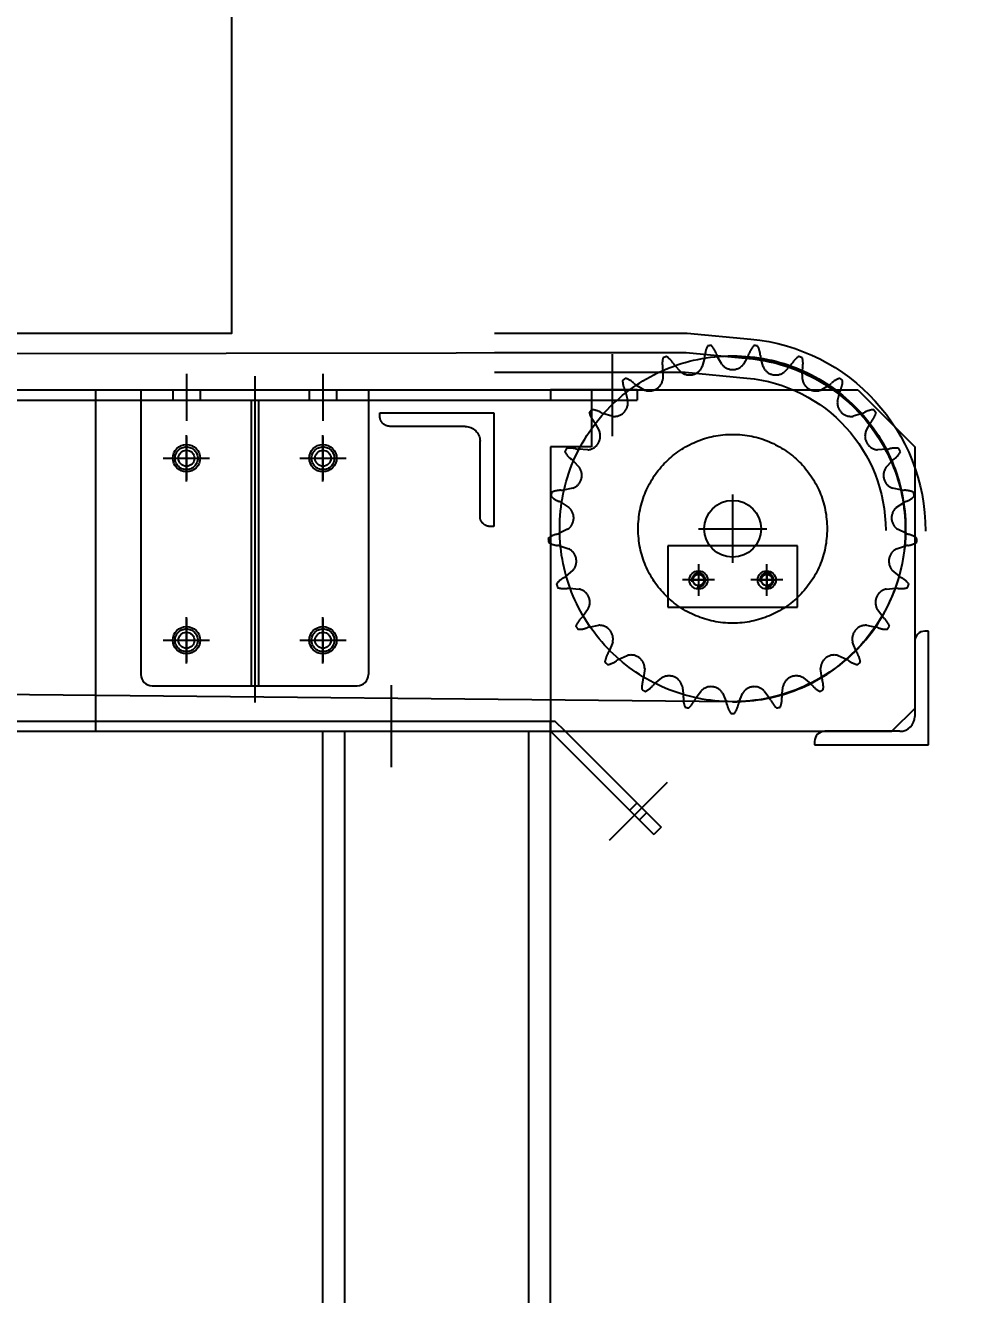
# Model space of a CAD drawing. Extents: x 0 to 210250, y -124674 to 148500.
# Drawn here: x 177846 to 178262, y -119846 to -119288 of the extents above; entities that cross this region are included whole.
import ezdxf

# ---------------------------------------------------------------- set-up
doc = ezdxf.new("R2010")
doc.units = 0
doc.header["$LTSCALE"] = 400
doc.header["$PDSIZE"] = 2
doc.linetypes.add('CENTER', pattern=[23, 20, -1, 1, -1])
doc.linetypes.add('HIDDEN', pattern=[9.525, 6.35, -3.175])
doc.layers.get('0').update_dxf_attribs({"linetype": 'CONTINUOUS'})
doc.layers.get('DEFPOINTS').update_dxf_attribs({"linetype": 'CONTINUOUS'})
for name, color, linetype in [('DIM', 2, 'CONTINUOUS'), ('GZ_3', 8, 'HIDDEN'), ('GZ_4', 4, 'CENTER'), ('GZ_Qoo06', 6, 'CONTINUOUS')]:
    doc.layers.add(name, color=color, linetype=linetype)
doc.styles.add('ROMANS', font='romans.shx', dxfattribs={"width": 0.8})
doc.styles.get("Standard").update_dxf_attribs({"font": 'ISOCP.SHX', "bigfont": 'CHINESET.SHX'})
doc.dimstyles.new('AM_ISO', dxfattribs={"dimscale": 300, "dimtxt": 3.5, "dimasz": 3.5, "dimexe": 1, "dimexo": 1, "dimgap": 1.5, "dimtad": 1, "dimdsep": 46, "dimtxsty": 'Standard', "dimcen": 0, "dimclrd": 256, "dimclre": 256, "dimclrt": 256, "dimadec": 0, "dimazin": 2, "dimtp": 0.1, "dimtm": 0.1, "dimtfac": 0.71, "dimtmove": 0, "dimatfit": 3, "dimfxl": 0, "dimlwd": -1, "dimlwe": -1, "dimarcsym": 0})

# ---------------------------------------------------------------- blocks, each defined once
blk = doc.blocks.new('*D225')
at = {"layer": 'DEFPOINTS', "color": 0, "transparency": 16777216}
for p in [(180416.64, -117603.34), (170539.6, -120303.34), (172041.33, -120303.34)]:
    blk.add_point(p, dxfattribs=at)
at = {"layer": 'DIM', "linetype": 'ByBlock', "transparency": 16777216}
for p, q in [((180116.64, -117603.34), (170239.6, -117603.34)), ((170539.6, -118503.34), (170539.6, -119403.34)), ((171741.33, -120303.34), (170239.6, -120303.34))]:
    blk.add_line(p, q, dxfattribs=at)
at = {"layer": 'DIM', "transparency": 16777216}
for points in [[(170389.6, -118503.34), (170689.6, -118503.34), (170539.6, -117603.34)], [(170389.6, -119403.34), (170689.6, -119403.34), (170539.6, -120303.34)]]:
    blk.add_solid(points, dxfattribs=at)
at = {"layer": 'DIM', "transparency": 16777216, "insert": (169819.6, -118953.34), "char_height": 900, "attachment_point": 5, "rotation": 90, "style": 'ROMANS'}
blk.add_mtext('2700', dxfattribs=at)
blk = doc.blocks.new('G$C2506BE85-1')
blk.add_lwpolyline([(0, 0), (1300, 0), (1300, 150), (0, 150)], close=True)
blk = doc.blocks.new('A$C06CE2DE4')
for p, q in [((0, 27), (0, 0)), ((57, 27), (0, 27)), ((57, 0), (57, 27)), ((0, 0), (57, 0))]:
    blk.add_line(p, q)
for centre in [(13.5, 12), (43.5, 12)]:
    blk.add_circle(centre, 4)
at = {"layer": 'GZ_4'}
for p, q in [((13.5, 19), (13.5, 5)), ((43.5, 5), (43.5, 19)), ((20.5, 12), (6.5, 12)), ((50.5, 12), (36.5, 12))]:
    blk.add_line(p, q, dxfattribs=at)
blk = doc.blocks.new('A$C356F1CE9-5')
for p, q in [((-80, 30), (20, 30)), ((-80, 30), (-80, -95)), ((20, 30), (20, -95)), ((-75, -100), (15, -100))]:
    blk.add_line(p, q)
for centre in [(-60, 0), (0, 0), (-60, -80), (0, -80)]:
    blk.add_circle(centre, 6)
for centre, start, end in [((-75, -95), 180, 270), ((15, -95), 270, 0)]:
    blk.add_arc(centre, 5, start, end)
at = {"layer": 'GZ_3'}
for p, q in [((-66, 30), (-66, 25.5)), ((-54, 30), (-54, 25.5)), ((-6, 30), (-6, 25.5)), ((6, 30), (6, 25.5)), ((-80, 25.5), (20, 25.5)), ((-31.6, 25.5), (-31.6, -100)), ((-28.4, 25.5), (-28.4, -100))]:
    blk.add_line(p, q, dxfattribs=at)
at = {"layer": 'GZ_4'}
for p, q in [((-60, 37.03), (-60, 16.45)), ((-30, 36.13), (-30, -105.77)), ((0, 37.03), (0, 16.45)), ((-60, 9.6), (-60, -9.6)), ((0, 9.6), (0, -9.6)), ((-69.6, 0), (-50.4, 0)), ((-9.6, 0), (9.6, 0)), ((-60, -70.4), (-60, -89.6)), ((0, -70.4), (0, -89.6)), ((-69.6, -80), (-50.4, -80)), ((-9.6, -80), (9.6, -80))]:
    blk.add_line(p, q, dxfattribs=at)
blk = doc.blocks.new('M10 牙')
blk.add_circle((0, 0), 3.5)
at = {"layer": 'GZ_3'}
blk.add_circle((0, 0), 5, dxfattribs=at)
at = {"layer": 'GZ_4'}
for p, q in [((0, -10.15), (0, 10.15)), ((-10.15, 0), (10.15, 0))]:
    blk.add_line(p, q, dxfattribs=at)
blk = doc.blocks.new('L-F50X50X6')
for p, q in [((1.5, 50), (0, 50)), ((0, 50), (0, 0)), ((6, 12.5), (6, 45.5)), ((45.5, 6), (12.5, 6)), ((0, 0), (50, 0)), ((50, 0), (50, 1.5))]:
    blk.add_line(p, q)
for centre, radius, start, end in [((1.5, 45.5), 4.5, 0, 90), ((12.5, 12.5), 6.5, 180, 270), ((45.5, 1.5), 4.5, 0, 90)]:
    blk.add_arc(centre, radius, start, end)
blk = doc.blocks.new('SCR1-64560521')
blk.add_circle((0, 0), 2.5)
at = {"layer": 'GZ_3'}
blk.add_arc((0, 0), 3, 255, 195, dxfattribs=at)
at = {"layer": 'GZ_4'}
for p, q in [((-3.6, 0), (3.6, 0)), ((0, 3.6), (0, -3.6))]:
    blk.add_line(p, q, dxfattribs=at)
blk = doc.blocks.new('A$C15852625-3')
for p, q in [((523, 156), (1841, 156)), ((1603, 156), (1938, 156)), ((1603, 156), (1603, 6)), ((1938, 156), (1963, 131)), ((1963, 131), (1963, 16)), ((1963, 16), (1953, 6)), ((1388, 6), (1803, 6)), ((1603, 6), (1953, 6)), ((1803, 6), (1803, 10.5)), ((1803, 6), (1848.35, -39.35)), ((1809.36, 6), (1851.54, -36.17)), ((1851.54, -36.17), (1848.35, -39.35))]:
    blk.add_line(p, q)
blk.add_circle((1883, 95), 12.5)
at = {"layer": 'GZ_3'}
for p, q in [((523, 151.5), (1841, 151.5)), ((1841, 156), (1803, 156)), ((1803, 156), (1803, 151.5)), ((1821, 156), (1821, 131)), ((1841, 156), (1841, 151.5)), ((1803, 131), (1803, 6)), ((1821, 131), (1803, 131)), ((593, 10.5), (1803, 10.5)), ((1803, 10.5), (1804.86, 10.5)), ((1809.36, 6), (1804.86, 10.5)), ((1840.93, -25.57), (1837.75, -28.75)), ((1845.17, -29.81), (1841.99, -32.99))]:
    blk.add_line(p, q, dxfattribs=at)
at = {"layer": 'GZ_4'}
for p, q in [((1830, 171.75), (1830, 135.75)), ((1673, 162.04), (1673, 18.64)), ((1883, 110), (1883, 80)), ((1868, 95), (1898, 95)), ((1733, 26.25), (1733, -9.75)), ((1854.19, -16.55), (1828.73, -42.01))]:
    blk.add_line(p, q, dxfattribs=at)
for name, p in [('M10 牙', (1643, 126)), ('M10 牙', (1703, 126)), ('SCR1-64560521', (1868, 72.5)), ('SCR1-64560521', (1898, 72.5)), ('M10 牙', (1643, 46)), ('M10 牙', (1703, 46))]:
    blk.add_blockref(name, p)
at = {"rotation": 90.00000000000001}
blk.add_blockref('L-F50X50X6', (1969, 0), dxfattribs=at)
at = {"layer": 'GZ_3', "xscale": -1, "rotation": 89.99999999999967}
blk.add_blockref('L-F50X50X6', (1778, 146), dxfattribs=at)
blk = doc.blocks.new('A$C1B676047-3')
for p, q in [((-2165.24, -643.96), (-2165.24, 7.04)), ((-2065.24, -643.96), (-2065.24, 7.04))]:
    blk.add_line(p, q)
at = {"layer": 'GZ_3'}
for p, q in [((-2155.74, 7.04), (-2155.74, -634.96)), ((-2074.74, -634.96), (-2074.74, 7.04))]:
    blk.add_line(p, q, dxfattribs=at)
blk.add_blockref('A$C15852625-3', (-3868.24, 1.04))
blk = doc.blocks.new('RS60T25')
for p, q in [((-12.24, 75.37), (-13.36, 71.26)), ((-4.78, 72.34), (-6.89, 76.05)), ((6.89, 76.05), (4.78, 72.34)), ((13.36, 71.26), (12.24, 75.37)), ((-30.6, 69.96), (-30.66, 65.7)), ((-22.62, 68.88), (-25.58, 71.95)), ((25.58, 71.95), (22.62, 68.88)), ((30.66, 65.7), (30.6, 69.96)), ((-39.04, 61.09), (-42.67, 63.33)), ((42.67, 63.33), (39.04, 61.09)), ((-47.04, 60.15), (-46.03, 56.01)), ((46.03, 56.01), (47.04, 60.15)), ((-53.01, 49.46), (-57.08, 50.72)), ((57.08, 50.72), (53.01, 49.46)), ((-60.52, 46.56), (-58.51, 42.8)), ((58.51, 42.8), (60.52, 46.56)), ((-63.64, 34.72), (-67.9, 34.94)), ((67.9, 34.94), (63.64, 34.72)), ((-70.2, 30.05), (-67.32, 26.9)), ((67.32, 26.9), (70.2, 30.05)), ((-70.28, 17.8), (-74.46, 16.95)), ((74.46, 16.95), (70.28, 17.8)), ((-75.47, 11.65), (-71.9, 9.32)), ((71.9, 9.32), (75.47, 11.65)), ((-72.5, -0.23), (-76.33, -2.1)), ((76.33, -2.1), (72.5, -0.23)), ((-75.99, -7.49), (-71.95, -8.86)), ((71.95, -8.86), (75.99, -7.49)), ((-70.16, -18.25), (-73.41, -21.01)), ((73.41, -21.01), (70.16, -18.25)), ((-71.74, -26.15), (-67.49, -26.47)), ((67.49, -26.47), (71.74, -26.15)), ((-63.42, -35.13), (-65.88, -38.61)), ((65.88, -38.61), (63.42, -35.13)), ((-62.99, -43.17), (-58.79, -42.42)), ((58.79, -42.42), (62.99, -43.17)), ((-52.69, -49.8), (-54.21, -53.78)), ((54.21, -53.78), (52.69, -49.8)), ((-50.27, -57.48), (-46.39, -55.71)), ((46.39, -55.71), (50.27, -57.48)), ((-38.65, -61.34), (-39.13, -65.57)), ((39.13, -65.57), (38.65, -61.34)), ((-34.4, -68.17), (-31.08, -65.5)), ((31.08, -65.5), (34.4, -68.17)), ((-22.18, -69.02), (-21.59, -73.24)), ((-16.36, -74.59), (-13.81, -71.17)), ((-4.32, -72.37), (-2.7, -76.31)), ((2.7, -76.31), (4.32, -72.37)), ((13.81, -71.17), (16.36, -74.59)), ((21.59, -73.24), (22.18, -69.02))]:
    blk.add_line(p, q)
blk.add_circle((0, 0), 41.5)
for centre, radius, start, end in [((-2.36, 75.7), 9.81, 151.6175, 176.3087), ((0, 0), 81.11, 97.2, 97.7883), ((0, 0), 81.11, 96.6117, 97.2), ((-16.54, 73.91), 9.81, 18.0913, 42.7825), ((16.54, 73.91), 9.81, 137.2175, 161.9087), ((0, 0), 81.11, 82.8, 83.3883), ((0, 0), 81.11, 82.2117, 82.8), ((2.36, 75.7), 9.81, 3.6913, 28.3825), ((-21.11, 72.74), 9.81, 166.0175, 190.7087), ((0, 0), 81.11, 111.6, 112.1883), ((0, 0), 81.11, 111.0117, 111.6), ((-34.4, 67.47), 9.81, 32.4913, 57.1825), ((-13.01, 81.1), 15.55, 212.4913, 216.04), ((-27.67, 77.33), 15.55, 352.76, 356.3087), ((7.57, 81.78), 15.55, 198.0913, 201.64), ((-7.57, 81.78), 15.55, 338.36, 341.9087), ((27.67, 77.33), 15.55, 183.6913, 187.24), ((13.01, 81.1), 15.55, 323.96, 327.5087), ((34.4, 67.47), 9.81, 122.8175, 147.5087), ((0, 0), 81.11, 68.4, 68.9883), ((0, 0), 81.11, 67.8117, 68.4), ((21.11, 72.74), 9.81, 349.2913, 13.9825), ((-46.03, 68.02), 15.55, 7.16, 10.7087), ((-18.9, 73.61), 6.02, 231.8, 284.4), ((-18.9, 73.61), 6.02, 284.4, 337), ((0, 76), 6.02, 217.4, 270), ((0, 76), 6.02, 270, 322.6), ((18.9, 73.61), 6.02, 203, 255.6), ((18.9, 73.61), 6.02, 255.6, 308.2), ((46.03, 68.02), 15.55, 169.2913, 172.84), ((0, 0), 81.11, 126, 126.5883), ((-38.53, 65.2), 9.81, 180.4175, 205.1087), ((0, 0), 81.11, 125.4117, 126), ((-50.1, 56.8), 9.81, 46.8913, 71.5825), ((-32.77, 75.31), 15.55, 226.8913, 230.44), ((-36.61, 66.6), 6.02, 298.8, 351.4), ((36.61, 66.6), 6.02, 188.6, 241.2), ((32.77, 75.31), 15.55, 309.56, 313.1087), ((50.1, 56.8), 9.81, 108.4175, 133.1087), ((0, 0), 81.11, 54, 54.5883), ((38.53, 65.2), 9.81, 334.8913, 359.5825), ((0, 0), 81.11, 53.4117, 54), ((-52.02, 55.4), 6.02, 313.2, 5.8), ((-61.5, 54.44), 15.55, 21.56, 25.1087), ((-36.61, 66.6), 6.02, 246.2, 298.8), ((36.61, 66.6), 6.02, 241.2, 293.8), ((52.02, 55.4), 6.02, 174.2, 226.8), ((61.5, 54.44), 15.55, 154.8913, 158.44), ((0, 0), 81.11, 140.4, 140.9883), ((-53.54, 53.57), 9.81, 194.8175, 219.5087), ((0, 0), 81.11, 139.8117, 140.4), ((-62.65, 42.55), 9.81, 61.2913, 85.9825), ((-50.47, 64.8), 15.55, 241.2913, 244.84), ((-52.02, 55.4), 6.02, 260.6, 313.2), ((52.02, 55.4), 6.02, 226.8, 279.4), ((50.47, 64.8), 15.55, 295.16, 298.7087), ((62.65, 42.55), 9.81, 94.0175, 118.7087), ((53.54, 53.57), 9.81, 320.4913, 345.1825), ((0, 0), 81.11, 39.6, 40.1883), ((0, 0), 81.11, 39.0117, 39.6), ((-73.11, 37.43), 15.55, 35.96, 39.5087), ((73.11, 37.43), 15.55, 140.4913, 144.04), ((-64.17, 40.72), 6.02, 327.6, 20.2), ((64.17, 40.72), 6.02, 159.8, 212.4), ((0, 0), 81.11, 154.8, 155.3883), ((-65.18, 38.57), 9.81, 209.2175, 233.9087), ((0, 0), 81.11, 154.2117, 154.8), ((-71.27, 25.63), 9.81, 75.6913, 100.3825), ((-65, 50.21), 15.55, 255.6913, 259.24), ((-64.17, 40.72), 6.02, 275, 327.6), ((64.17, 40.72), 6.02, 212.4, 265), ((65, 50.21), 15.55, 280.76, 284.3087), ((71.27, 25.63), 9.81, 79.6175, 104.3087), ((65.18, 38.57), 9.81, 306.0913, 330.7825), ((0, 0), 81.11, 25.2, 25.7883), ((0, 0), 81.11, 24.6117, 25.2), ((-80.12, 18.07), 15.55, 50.36, 53.9087), ((80.12, 18.07), 15.55, 126.0913, 129.64), ((-72.28, 23.48), 6.02, 342, 34.6), ((72.28, 23.48), 6.02, 145.4, 198), ((-75.4, 7.11), 9.81, 90.0913, 114.7825), ((-75.44, 32.47), 15.55, 270.0913, 273.64), ((-72.28, 23.48), 6.02, 289.4, 342), ((72.28, 23.48), 6.02, 198, 250.6), ((75.44, 32.47), 15.55, 266.36, 269.9087), ((75.4, 7.11), 9.81, 65.2175, 89.9087), ((0, 0), 81.11, 169.2, 169.7883), ((-72.72, 21.15), 9.81, 223.6175, 248.3087), ((0, 0), 81.11, 168.6117, 169.2), ((-82.1, -2.42), 15.55, 64.76, 68.3087), ((82.1, -2.42), 15.55, 111.6913, 115.24), ((72.72, 21.15), 9.81, 291.6913, 316.3825), ((0, 0), 81.11, 10.8, 11.3883), ((0, 0), 81.11, 10.2117, 10.8), ((-75.85, 4.77), 6.02, 356.4, 49), ((75.85, 4.77), 6.02, 131, 183.6), ((-75.85, 4.77), 6.02, 303.8, 356.4), ((75.85, 4.77), 6.02, 183.6, 236.2), ((-74.8, -11.87), 9.81, 104.4913, 129.1825), ((0, 0), 81.11, 183.0117, 183.6), ((0, 0), 81.11, 183.6, 184.1883), ((-81.15, 12.69), 15.55, 284.4913, 288.04), ((81.15, 12.69), 15.55, 251.96, 255.5087), ((74.8, -11.87), 9.81, 50.8175, 75.5087), ((0, 0), 81.11, 355.8117, 356.4), ((0, 0), 81.11, 356.4, 356.9883), ((-75.7, 2.4), 9.81, 238.0175, 262.7087), ((-78.92, -22.76), 15.55, 79.16, 82.7087), ((-74.65, -14.24), 6.02, 10.8, 63.4), ((74.65, -14.24), 6.02, 116.6, 169.2), ((78.92, -22.76), 15.55, 97.2913, 100.84), ((75.7, 2.4), 9.81, 277.2913, 301.9825), ((-74.65, -14.24), 6.02, 318.2, 10.8), ((74.65, -14.24), 6.02, 169.2, 221.8), ((-69.5, -30.1), 9.81, 118.8913, 143.5825), ((-81.75, -7.89), 15.55, 298.8913, 302.44), ((81.75, -7.89), 15.55, 237.56, 241.1087), ((69.5, -30.1), 9.81, 36.4175, 61.1087), ((0, 0), 81.11, 197.4117, 198), ((0, 0), 81.11, 198, 198.5883), ((-73.92, -16.5), 9.81, 252.4175, 277.1087), ((-70.78, -41.67), 15.55, 93.56, 97.1087), ((-68.76, -32.36), 6.02, 25.2, 77.8), ((68.76, -32.36), 6.02, 102.2, 154.8), ((70.78, -41.67), 15.55, 82.8913, 86.44), ((73.92, -16.5), 9.81, 262.8913, 287.5825), ((0, 0), 81.11, 341.4117, 342), ((0, 0), 81.11, 342, 342.5883), ((-68.76, -32.36), 6.02, 332.6, 25.2), ((68.76, -32.36), 6.02, 154.8, 207.4), ((-77.22, -27.97), 15.55, 313.2913, 316.84), ((77.22, -27.97), 15.55, 223.16, 226.7087), ((-59.83, -46.44), 9.81, 133.2913, 157.9825), ((0, 0), 81.11, 211.8117, 212.4), ((0, 0), 81.11, 212.4, 212.9883), ((-67.49, -34.36), 9.81, 266.8175, 291.5087), ((-58.19, -57.96), 15.55, 107.96, 111.5087), ((-58.56, -48.44), 6.02, 39.6, 92.2), ((-58.56, -48.44), 6.02, 347, 39.6), ((58.56, -48.44), 6.02, 140.4, 193), ((58.56, -48.44), 6.02, 87.8, 140.4), ((58.19, -57.96), 15.55, 68.4913, 72.04), ((67.49, -34.36), 9.81, 248.4913, 273.1825), ((59.83, -46.44), 9.81, 22.0175, 46.7087), ((0, 0), 81.11, 327.0117, 327.6), ((0, 0), 81.11, 327.6, 328.1883), ((-46.4, -59.86), 9.81, 147.6913, 172.3825), ((-67.84, -46.3), 15.55, 327.6913, 331.24), ((-44.67, -61.48), 6.02, 54, 106.6), ((44.67, -61.48), 6.02, 73.4, 126), ((67.84, -46.3), 15.55, 208.76, 212.3087), ((46.4, -59.86), 9.81, 7.6175, 32.3087), ((0, 0), 81.11, 226.2117, 226.8), ((0, 0), 81.11, 226.8, 227.3883), ((-56.82, -50.07), 9.81, 281.2175, 305.9087), ((-41.95, -70.61), 15.55, 122.36, 125.9087), ((-44.67, -61.48), 6.02, 1.4, 54), ((44.67, -61.48), 6.02, 126, 178.6), ((41.95, -70.61), 15.55, 54.0913, 57.64), ((56.82, -50.07), 9.81, 234.0913, 258.7825), ((0, 0), 81.11, 312.6117, 313.2), ((0, 0), 81.11, 313.2, 313.7883), ((-30.06, -69.52), 9.81, 162.0913, 186.7825), ((-54.2, -61.72), 15.55, 342.0913, 345.64), ((-27.98, -70.66), 6.02, 68.4, 121), ((-27.98, -70.66), 6.02, 15.8, 68.4), ((27.98, -70.66), 6.02, 111.6, 164.2), ((27.98, -70.66), 6.02, 59, 111.6), ((54.2, -61.72), 15.55, 194.36, 197.9087), ((30.06, -69.52), 9.81, 353.2175, 17.9087), ((0, 0), 81.11, 240.6117, 241.2), ((0, 0), 81.11, 241.2, 241.7883), ((-42.59, -62.63), 9.81, 295.6175, 320.3087), ((-23.07, -78.83), 15.55, 136.76, 140.3087), ((-9.53, -75.4), 6.02, 82.8, 135.4), ((-9.53, -75.4), 6.02, 30.2, 82.8), ((9.52, -75.4), 6.02, 97.2, 149.8), ((9.52, -75.4), 6.02, 44.6, 97.2), ((23.07, -78.83), 15.55, 39.6913, 43.24), ((42.59, -62.63), 9.81, 219.6913, 244.3825), ((0, 0), 81.11, 298.2117, 298.8), ((0, 0), 81.11, 298.8, 299.3883), ((-11.83, -74.81), 9.81, 176.4913, 201.1825), ((-37.14, -73.25), 15.55, 356.4913, 0.04), ((-25.68, -71.25), 9.81, 310.0175, 334.7087), ((-2.74, -82.09), 15.55, 151.16, 154.7087), ((-17.76, -80.19), 15.55, 10.8913, 14.44), ((7.15, -75.4), 9.81, 190.8913, 215.5825), ((-7.15, -75.4), 9.81, 324.4175, 349.1087), ((17.76, -80.19), 15.55, 165.56, 169.1087), ((2.74, -82.09), 15.55, 25.2913, 28.84), ((25.68, -71.25), 9.81, 205.2913, 229.9825), ((11.83, -74.81), 9.81, 338.8175, 3.5087), ((37.14, -73.25), 15.55, 179.96, 183.5087), ((0, 0), 81.11, 255.0117, 255.6), ((0, 0), 81.11, 255.6, 256.1883), ((0, 0), 81.11, 269.4117, 270), ((0, 0), 81.11, 270, 270.5883), ((0, 0), 81.11, 283.8117, 284.4), ((0, 0), 81.11, 284.4, 284.9883)]:
    blk.add_arc(centre, radius, start, end)
at = {"layer": 'GZ_4'}
blk.add_circle((0, 0), 76, dxfattribs=at)
blk = doc.blocks.new('A$C19BA73F2')
at = {"layer": 'GZ_4'}
blk.add_lwpolyline([(189.43, 78.4), (105.16, 78.4), (77.64, 75.81, 0.387031), (8.75, 0.15, 0.387031)], format="xyb", dxfattribs=at)
at = {"layer": 'GZ_Qoo06'}
for points in [[(189.43, 87), (104.75, 87), (76.82, 84.38, 0.387031), (0, 0, 1)], [(189.43, 69.8), (105.57, 69.8), (78.46, 67.25, 0.387031), (17.5, 0.3, 0.387031)]]:
    blk.add_lwpolyline(points, format="xyb", dxfattribs=at)
blk = doc.blocks.new('G$CD4A97A9B')
at = {"layer": 'GZ_4'}
blk.add_lwpolyline([(194.47, 730.97, -1), (194.47, 882.97), (1549.59, 884.37), (1577.11, 881.79, -0.959609), (1570, 730.97), (970, 736.84, 0.419953), (912.13, 678.97), (916, 557.97, -1), (764, 557.97), (767.87, 678.97, 0.433054), (710, 736.84), (194.47, 730.97)], format="xyb", dxfattribs=at)
at = {"color": 21}
blk.add_blockref('G$C2506BE85-1', (50, 892.97), dxfattribs=at)
for name, p in [('A$C1B676047-3', (3555.24, 710.93)), ('A$C356F1CE9-5', (1390, 837.97)), ('A$C06CE2DE4', (1541.5, 772.47))]:
    blk.add_blockref(name, p)
at = {"xscale": -1}
blk.add_blockref('A$C19BA73F2', (1654.75, 805.97), dxfattribs=at)
at = {"layer": 'GZ_3'}
blk.add_blockref('RS60T25', (1570, 806.97), dxfattribs=at)

msp = doc.modelspace()

# ---------------------------------------------------------------- block references
msp.add_blockref('G$CD4A97A9B', (176586.643, -120316.307))

# ---------------------------------------------------------------- dimensions: what is measured, and where the dimension line sits
at = {"layer": 'DIM'}
dim = msp.add_linear_dim(base=(170539.602, -120303.335), p1=(180416.643, -117603.335), p2=(172041.332, -120303.335), angle=90, dimstyle='AM_ISO', override={"dimtxt": 3, "dimasz": 3, "dimgap": 0.9, "dimtxsty": 'ROMANS', "dimfxl": 10}, dxfattribs=at)
dim.commit()
dim.dimension.update_dxf_attribs({"geometry": '*D225', "text_midpoint": (170539.602, -118953.335), "dimtype": 160})

doc.saveas('drawing.dxf')
